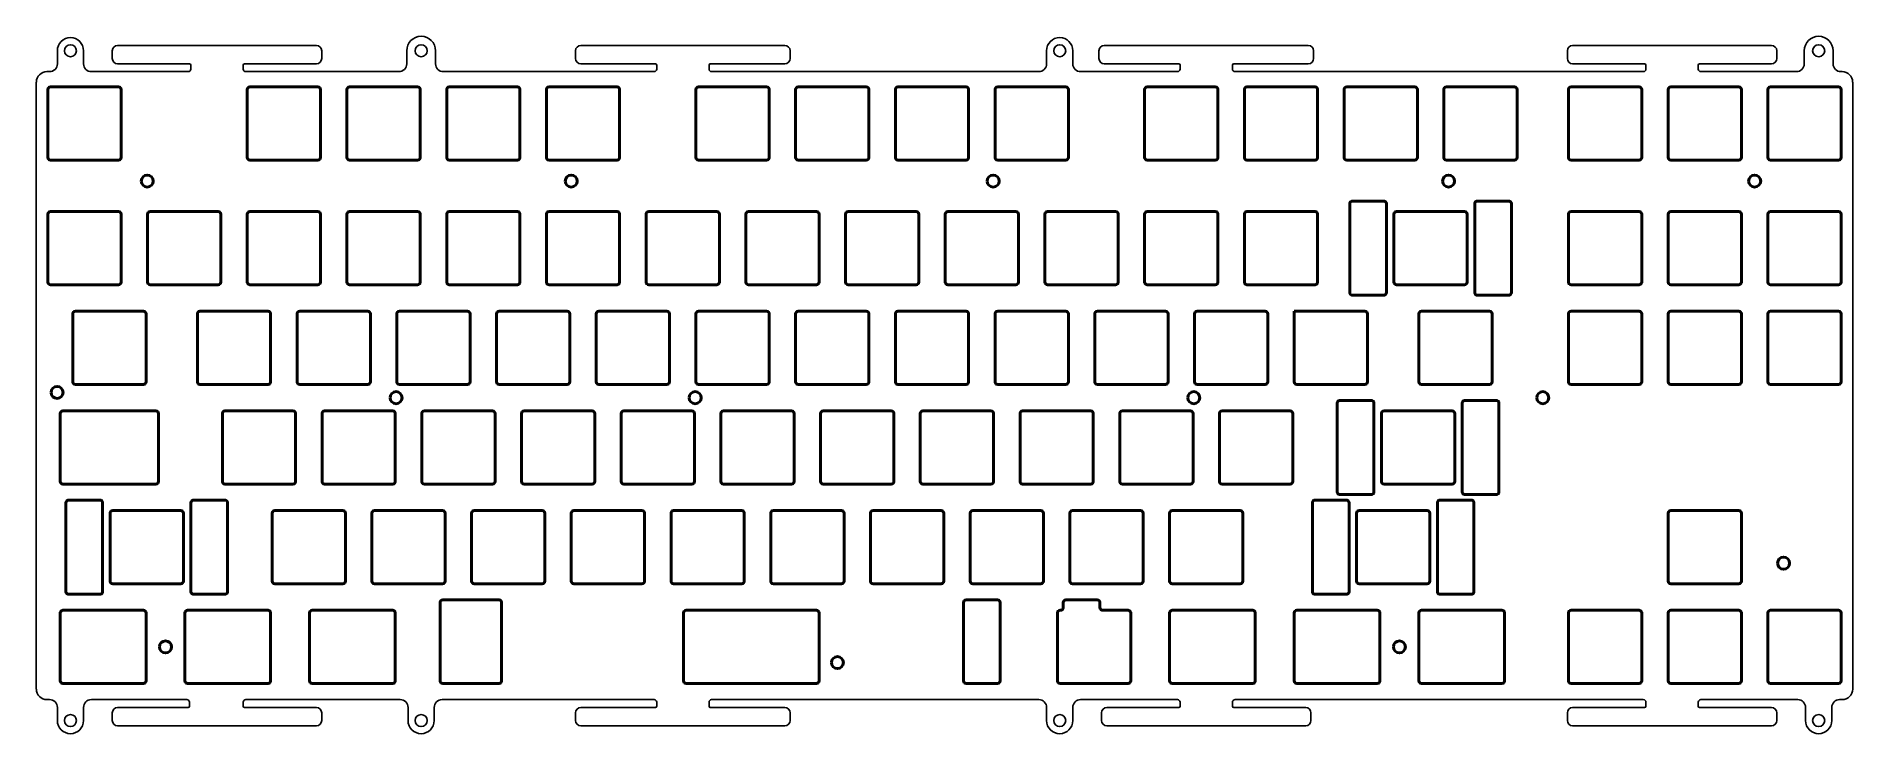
# Model space of a CAD drawing. Header units: millimetres. Extents: x 3605 to 3952, y 1258 to 1391.
import ezdxf

# ---------------------------------------------------------------- set-up
doc = ezdxf.new("R2010")
doc.units = ezdxf.units.MM
doc.layers.add('Visible', color=7, linetype='Continuous', lineweight=50)

msp = doc.modelspace()

# ---------------------------------------------------------------- linework, layer by layer
at = {"color": 32, "linetype": 'Continuous', "true_color": 0xcd6928}
for p, q in [((3609.33, 1386.15), (3609.33, 1388.65)), ((3614.33, 1388.65), (3614.33, 1386.15)), ((3619.83, 1388.65), (3619.83, 1387.15)), ((3658.83, 1389.65), (3620.83, 1389.65)), ((3659.83, 1387.15), (3659.83, 1388.65)), ((3676.08, 1386.15), (3676.08, 1388.65)), ((3681.58, 1388.65), (3681.58, 1386.15)), ((3708.33, 1388.65), (3708.33, 1387.15)), ((3748.33, 1389.65), (3709.33, 1389.65)), ((3749.33, 1387.15), (3749.33, 1388.65)), ((3798.33, 1386.15), (3798.33, 1388.65)), ((3803.33, 1388.65), (3803.33, 1386.15)), ((3808.33, 1388.65), (3808.33, 1387.15)), ((3848.33, 1389.65), (3809.33, 1389.65)), ((3849.33, 1387.15), (3849.33, 1388.65)), ((3897.83, 1388.65), (3897.83, 1387.15)), ((3936.83, 1389.65), (3898.83, 1389.65)), ((3937.83, 1387.15), (3937.83, 1388.65)), ((3943.08, 1386.15), (3943.08, 1388.65)), ((3948.58, 1388.65), (3948.58, 1386.15)), ((3607.32, 1384.65), (3607.82, 1384.65)), ((3615.82, 1384.65), (3634.32, 1384.65)), ((3620.83, 1386.15), (3634.58, 1386.15)), ((3634.83, 1385.15), (3634.83, 1385.9)), ((3644.83, 1385.9), (3644.83, 1385.15)), ((3645.08, 1386.15), (3658.83, 1386.15)), ((3645.32, 1384.65), (3674.57, 1384.65)), ((3683.07, 1384.65), (3723.32, 1384.65)), ((3709.33, 1386.15), (3723.58, 1386.15)), ((3723.83, 1385.15), (3723.83, 1385.9)), ((3733.83, 1385.9), (3733.83, 1385.15)), ((3734.08, 1386.15), (3748.33, 1386.15)), ((3734.32, 1384.65), (3796.82, 1384.65)), ((3804.82, 1384.65), (3823.32, 1384.65)), ((3809.33, 1386.15), (3823.58, 1386.15)), ((3823.83, 1385.15), (3823.83, 1385.9)), ((3833.83, 1385.9), (3833.83, 1385.15)), ((3834.08, 1386.15), (3848.33, 1386.15)), ((3834.32, 1384.65), (3912.32, 1384.65)), ((3898.83, 1386.15), (3912.58, 1386.15)), ((3912.83, 1385.15), (3912.83, 1385.9)), ((3922.83, 1385.9), (3922.83, 1385.15)), ((3923.08, 1386.15), (3936.83, 1386.15)), ((3923.32, 1384.65), (3941.57, 1384.65)), ((3605.31, 1266.65), (3605.31, 1382.65)), ((3952.33, 1382.65), (3952.33, 1266.65)), ((3607.83, 1264.65), (3607.33, 1264.65)), ((3609.33, 1260.65), (3609.33, 1263.15)), ((3614.33, 1263.15), (3614.33, 1260.65)), ((3634.08, 1264.65), (3615.83, 1264.65)), ((3634.33, 1263.15), (3620.83, 1263.15)), ((3644.83, 1264.15), (3644.83, 1263.4)), ((3658.83, 1263.15), (3645.08, 1263.15)), ((3674.83, 1264.65), (3645.33, 1264.65)), ((3676.33, 1260.65), (3676.33, 1263.15)), ((3681.33, 1263.15), (3681.33, 1260.65)), ((3723.33, 1264.65), (3682.83, 1264.65)), ((3723.58, 1263.15), (3709.33, 1263.15)), ((3723.83, 1263.4), (3723.83, 1264.15)), ((3733.83, 1264.15), (3733.83, 1263.4)), ((3748.33, 1263.15), (3734.08, 1263.15)), ((3796.83, 1264.65), (3734.33, 1264.65)), ((3798.33, 1260.65), (3798.33, 1263.15)), ((3823.33, 1264.65), (3804.83, 1264.65)), ((3823.58, 1263.15), (3809.83, 1263.15)), ((3823.83, 1263.4), (3823.83, 1264.15)), ((3833.83, 1264.15), (3833.83, 1263.4)), ((3847.83, 1263.15), (3834.08, 1263.15)), ((3912.33, 1264.65), (3834.33, 1264.65)), ((3912.58, 1263.15), (3898.83, 1263.15)), ((3912.83, 1263.4), (3912.83, 1264.15)), ((3922.83, 1264.15), (3922.83, 1263.4)), ((3936.83, 1263.15), (3923.08, 1263.15)), ((3941.83, 1264.65), (3923.33, 1264.65)), ((3943.33, 1260.65), (3943.33, 1263.15)), ((3948.33, 1263.15), (3948.33, 1260.65)), ((3950.33, 1264.65), (3949.83, 1264.65)), ((3619.83, 1262.15), (3619.83, 1260.65)), ((3659.83, 1260.65), (3659.83, 1262.15)), ((3708.33, 1262.15), (3708.33, 1260.65)), ((3749.33, 1260.65), (3749.33, 1262.15)), ((3808.83, 1262.15), (3808.83, 1260.65)), ((3848.83, 1260.65), (3848.83, 1262.15)), ((3897.83, 1262.15), (3897.83, 1260.65)), ((3937.83, 1260.65), (3937.83, 1262.15)), ((3620.83, 1259.65), (3658.83, 1259.65)), ((3709.33, 1259.65), (3748.33, 1259.65)), ((3809.83, 1259.65), (3847.83, 1259.65)), ((3898.83, 1259.65), (3936.83, 1259.65))]:
    msp.add_line(p, q, dxfattribs=at)
at = {"color": 32, "true_color": 0xcd6928}
for p, q in [((3950.07, 1384.65), (3950.32, 1384.65)), ((3634.58, 1263.4), (3634.58, 1264.15)), ((3803.33, 1260.65), (3803.33, 1263.15))]:
    msp.add_line(p, q, dxfattribs=at)
for centre in [(3611.83, 1388.65), (3678.83, 1388.65), (3800.83, 1388.65), (3945.83, 1388.65), (3611.83, 1260.65), (3678.83, 1260.65), (3800.83, 1260.65), (3945.83, 1260.65)]:
    msp.add_circle(centre, 1.15, dxfattribs=at)
at = {"color": 32, "linetype": 'Continuous', "true_color": 0xcd6928}
for centre, radius, start, end in [((3611.83, 1388.65), 2.5, 0, 180), ((3620.83, 1388.65), 1, 90, 180), ((3658.83, 1388.65), 1, 0, 90), ((3678.83, 1388.65), 2.75, 0, 180), ((3709.33, 1388.65), 1, 90, 180), ((3748.33, 1388.65), 1, 0, 90), ((3800.83, 1388.65), 2.5, 0, 180), ((3809.33, 1388.65), 1, 90, 180), ((3848.33, 1388.65), 1, 0, 90), ((3898.83, 1388.65), 1, 90, 180), ((3936.83, 1388.65), 1, 0, 90), ((3945.83, 1388.65), 2.75, 0, 180), ((3607.33, 1382.65), 2, 90, 180), ((3607.83, 1386.15), 1.5, 270, 0), ((3615.83, 1386.15), 1.5, 180, 270), ((3620.83, 1387.15), 1, 180, 270), ((3634.33, 1385.15), 0.5, 270, 0), ((3634.58, 1385.9), 0.25, 0, 90), ((3645.08, 1385.9), 0.25, 90, 180), ((3645.33, 1385.15), 0.5, 180, 270), ((3658.83, 1387.15), 1, 270, 0), ((3674.58, 1386.15), 1.5, 270, 0), ((3683.08, 1386.15), 1.5, 180, 270), ((3709.33, 1387.15), 1, 180, 270), ((3723.33, 1385.15), 0.5, 270, 0), ((3723.58, 1385.9), 0.25, 0, 90), ((3734.08, 1385.9), 0.25, 90, 180), ((3734.33, 1385.15), 0.5, 180, 270), ((3748.33, 1387.15), 1, 270, 0), ((3796.83, 1386.15), 1.5, 270, 0), ((3804.83, 1386.15), 1.5, 180, 270), ((3809.33, 1387.15), 1, 180, 270), ((3823.33, 1385.15), 0.5, 270, 0), ((3823.58, 1385.9), 0.25, 0, 90), ((3834.08, 1385.9), 0.25, 90, 180), ((3834.33, 1385.15), 0.5, 180, 270), ((3848.33, 1387.15), 1, 270, 0), ((3898.83, 1387.15), 1, 180, 270), ((3912.33, 1385.15), 0.5, 270, 0), ((3912.58, 1385.9), 0.25, 0, 90), ((3923.08, 1385.9), 0.25, 90, 180), ((3923.33, 1385.15), 0.5, 180, 270), ((3936.83, 1387.15), 1, 270, 0), ((3941.58, 1386.15), 1.5, 270, 0), ((3950.08, 1386.15), 1.5, 180, 270), ((3950.32, 1382.65), 2, 0, 90), ((3607.33, 1266.65), 2, 180, 270), ((3950.33, 1266.65), 2, 270, 0), ((3607.83, 1263.15), 1.5, 0, 90), ((3615.83, 1263.15), 1.5, 90, 180), ((3620.83, 1262.15), 1, 90, 180), ((3645.33, 1264.15), 0.5, 90, 180), ((3645.08, 1263.4), 0.25, 180, 270), ((3658.83, 1262.15), 1, 0, 90), ((3674.83, 1263.15), 1.5, 0, 90), ((3682.83, 1263.15), 1.5, 90, 180), ((3709.33, 1262.15), 1, 90, 180), ((3723.33, 1264.15), 0.5, 0, 90), ((3723.58, 1263.4), 0.25, 270, 0), ((3734.33, 1264.15), 0.5, 90, 180), ((3734.08, 1263.4), 0.25, 180, 270), ((3748.33, 1262.15), 1, 0, 90), ((3796.83, 1263.15), 1.5, 0, 90), ((3804.83, 1263.15), 1.5, 90, 180), ((3809.83, 1262.15), 1, 90, 180), ((3823.33, 1264.15), 0.5, 0, 90), ((3823.58, 1263.4), 0.25, 270, 0), ((3834.33, 1264.15), 0.5, 90, 180), ((3834.08, 1263.4), 0.25, 180, 270), ((3847.83, 1262.15), 1, 0, 90), ((3898.83, 1262.15), 1, 90, 180), ((3912.33, 1264.15), 0.5, 0, 90), ((3912.58, 1263.4), 0.25, 270, 0), ((3923.33, 1264.15), 0.5, 90, 180), ((3923.08, 1263.4), 0.25, 180, 270), ((3936.83, 1262.15), 1, 0, 90), ((3941.83, 1263.15), 1.5, 0, 90), ((3949.83, 1263.15), 1.5, 90, 180), ((3611.83, 1260.65), 2.5, 180, 0), ((3620.83, 1260.65), 1, 180, 270), ((3658.83, 1260.65), 1, 270, 0), ((3678.83, 1260.65), 2.5, 180, 0), ((3709.33, 1260.65), 1, 180, 270), ((3748.33, 1260.65), 1, 270, 0), ((3800.83, 1260.65), 2.5, 180, 0), ((3809.83, 1260.65), 1, 180, 270), ((3847.83, 1260.65), 1, 270, 0), ((3898.83, 1260.65), 1, 180, 270), ((3936.83, 1260.65), 1, 270, 0), ((3945.83, 1260.65), 2.5, 180, 0)]:
    msp.add_arc(centre, radius, start, end, dxfattribs=at)
at = {"color": 32, "true_color": 0xcd6928}
for centre, radius, start, end in [((3634.08, 1264.15), 0.5, 360, 90), ((3634.33, 1263.4), 0.25, 270, 360)]:
    msp.add_arc(centre, radius, start, end, dxfattribs=at)
at = {"layer": 'Visible'}
for p, q in [((3607.51, 1368.24), (3607.51, 1381.24)), ((3608.01, 1381.74), (3621.01, 1381.74)), ((3621.51, 1381.24), (3621.51, 1368.24)), ((3645.61, 1368.24), (3645.61, 1381.24)), ((3646.11, 1381.74), (3659.11, 1381.74)), ((3659.61, 1381.24), (3659.61, 1368.24)), ((3664.66, 1368.24), (3664.66, 1381.24)), ((3665.16, 1381.74), (3678.16, 1381.74)), ((3678.66, 1381.24), (3678.66, 1368.24)), ((3683.71, 1368.24), (3683.71, 1381.24)), ((3684.21, 1381.74), (3697.21, 1381.74)), ((3697.71, 1381.24), (3697.71, 1368.24)), ((3702.76, 1368.24), (3702.76, 1381.24)), ((3703.26, 1381.74), (3716.26, 1381.74)), ((3716.76, 1381.24), (3716.76, 1368.24)), ((3731.33, 1368.24), (3731.33, 1381.24)), ((3731.83, 1381.74), (3744.83, 1381.74)), ((3745.33, 1381.24), (3745.33, 1368.24)), ((3750.38, 1368.24), (3750.38, 1381.24)), ((3750.88, 1381.74), (3763.88, 1381.74)), ((3764.38, 1381.24), (3764.38, 1368.24)), ((3769.43, 1368.24), (3769.43, 1381.24)), ((3769.93, 1381.74), (3782.93, 1381.74)), ((3783.43, 1381.24), (3783.43, 1368.24)), ((3788.48, 1368.24), (3788.48, 1381.24)), ((3788.98, 1381.74), (3801.98, 1381.74)), ((3802.48, 1381.24), (3802.48, 1368.24)), ((3817.06, 1368.24), (3817.06, 1381.24)), ((3817.56, 1381.74), (3830.56, 1381.74)), ((3831.06, 1381.24), (3831.06, 1368.24)), ((3836.11, 1368.24), (3836.11, 1381.24)), ((3836.61, 1381.74), (3849.61, 1381.74)), ((3850.11, 1381.24), (3850.11, 1368.24)), ((3855.16, 1368.24), (3855.16, 1381.24)), ((3855.66, 1381.74), (3868.66, 1381.74)), ((3869.16, 1381.24), (3869.16, 1368.24)), ((3874.21, 1368.24), (3874.21, 1381.24)), ((3874.71, 1381.74), (3887.71, 1381.74)), ((3888.21, 1381.24), (3888.21, 1368.24)), ((3898.02, 1368.24), (3898.02, 1381.24)), ((3898.52, 1381.74), (3911.52, 1381.74)), ((3912.02, 1381.24), (3912.02, 1368.24)), ((3917.07, 1368.24), (3917.07, 1381.24)), ((3917.57, 1381.74), (3930.57, 1381.74)), ((3931.07, 1381.24), (3931.07, 1368.24)), ((3936.12, 1368.24), (3936.12, 1381.24)), ((3936.62, 1381.74), (3949.62, 1381.74)), ((3950.12, 1381.24), (3950.12, 1368.24)), ((3621.01, 1367.74), (3608.01, 1367.74)), ((3659.11, 1367.74), (3646.11, 1367.74)), ((3678.16, 1367.74), (3665.16, 1367.74)), ((3697.21, 1367.74), (3684.21, 1367.74)), ((3716.26, 1367.74), (3703.26, 1367.74)), ((3744.83, 1367.74), (3731.83, 1367.74)), ((3763.88, 1367.74), (3750.88, 1367.74)), ((3782.93, 1367.74), (3769.93, 1367.74)), ((3801.98, 1367.74), (3788.98, 1367.74)), ((3830.56, 1367.74), (3817.56, 1367.74)), ((3849.61, 1367.74), (3836.61, 1367.74)), ((3868.66, 1367.74), (3855.66, 1367.74)), ((3887.71, 1367.74), (3874.71, 1367.74)), ((3911.52, 1367.74), (3898.52, 1367.74)), ((3930.57, 1367.74), (3917.57, 1367.74)), ((3949.62, 1367.74), (3936.62, 1367.74)), ((3607.51, 1344.43), (3607.51, 1357.43)), ((3608.01, 1357.93), (3621.01, 1357.93)), ((3621.51, 1357.43), (3621.51, 1344.43)), ((3626.56, 1344.43), (3626.56, 1357.43)), ((3627.06, 1357.93), (3640.06, 1357.93)), ((3640.56, 1357.43), (3640.56, 1344.43)), ((3645.61, 1344.43), (3645.61, 1357.43)), ((3646.11, 1357.93), (3659.11, 1357.93)), ((3659.61, 1357.43), (3659.61, 1344.43)), ((3664.66, 1344.43), (3664.66, 1357.43)), ((3665.16, 1357.93), (3678.16, 1357.93)), ((3678.66, 1357.43), (3678.66, 1344.43)), ((3683.71, 1344.43), (3683.71, 1357.43)), ((3684.21, 1357.93), (3697.21, 1357.93)), ((3697.71, 1357.43), (3697.71, 1344.43)), ((3702.76, 1344.43), (3702.76, 1357.43)), ((3703.26, 1357.93), (3716.26, 1357.93)), ((3716.76, 1357.43), (3716.76, 1344.43)), ((3721.81, 1344.43), (3721.81, 1357.43)), ((3722.31, 1357.93), (3735.31, 1357.93)), ((3735.81, 1357.43), (3735.81, 1344.43)), ((3740.86, 1344.43), (3740.86, 1357.43)), ((3741.36, 1357.93), (3754.36, 1357.93)), ((3754.86, 1357.43), (3754.86, 1344.43)), ((3759.91, 1344.43), (3759.91, 1357.43)), ((3760.41, 1357.93), (3773.41, 1357.93)), ((3773.91, 1357.43), (3773.91, 1344.43)), ((3778.96, 1344.43), (3778.96, 1357.43)), ((3779.46, 1357.93), (3792.46, 1357.93)), ((3792.96, 1357.43), (3792.96, 1344.43)), ((3798.01, 1344.43), (3798.01, 1357.43)), ((3798.51, 1357.93), (3811.51, 1357.93)), ((3812.01, 1357.43), (3812.01, 1344.43)), ((3817.06, 1344.43), (3817.06, 1357.43)), ((3817.56, 1357.93), (3830.56, 1357.93)), ((3831.06, 1357.43), (3831.06, 1344.43)), ((3836.11, 1344.43), (3836.11, 1357.43)), ((3836.61, 1357.93), (3849.61, 1357.93)), ((3850.11, 1357.43), (3850.11, 1344.43)), ((3856.25, 1342.43), (3856.25, 1359.43)), ((3856.75, 1359.93), (3862.75, 1359.93)), ((3863.25, 1359.43), (3863.25, 1342.43)), ((3864.68, 1344.43), (3864.68, 1357.43)), ((3865.18, 1357.93), (3878.18, 1357.93)), ((3878.68, 1357.43), (3878.68, 1344.43)), ((3880.12, 1342.43), (3880.12, 1359.43)), ((3880.62, 1359.93), (3886.62, 1359.93)), ((3887.12, 1359.43), (3887.12, 1342.43)), ((3898.02, 1344.43), (3898.02, 1357.43)), ((3898.52, 1357.93), (3911.52, 1357.93)), ((3912.02, 1357.43), (3912.02, 1344.43)), ((3917.07, 1344.43), (3917.07, 1357.43)), ((3917.57, 1357.93), (3930.57, 1357.93)), ((3931.07, 1357.43), (3931.07, 1344.43)), ((3936.12, 1344.43), (3936.12, 1357.43)), ((3936.62, 1357.93), (3949.62, 1357.93)), ((3950.12, 1357.43), (3950.12, 1344.43)), ((3621.01, 1343.93), (3608.01, 1343.93)), ((3640.06, 1343.93), (3627.06, 1343.93)), ((3659.11, 1343.93), (3646.11, 1343.93)), ((3678.16, 1343.93), (3665.16, 1343.93)), ((3697.21, 1343.93), (3684.21, 1343.93)), ((3716.26, 1343.93), (3703.26, 1343.93)), ((3735.31, 1343.93), (3722.31, 1343.93)), ((3754.36, 1343.93), (3741.36, 1343.93)), ((3773.41, 1343.93), (3760.41, 1343.93)), ((3792.46, 1343.93), (3779.46, 1343.93)), ((3811.51, 1343.93), (3798.51, 1343.93)), ((3830.56, 1343.93), (3817.56, 1343.93)), ((3849.61, 1343.93), (3836.61, 1343.93)), ((3878.18, 1343.93), (3865.18, 1343.93)), ((3911.52, 1343.93), (3898.52, 1343.93)), ((3930.57, 1343.93), (3917.57, 1343.93)), ((3949.62, 1343.93), (3936.62, 1343.93)), ((3862.75, 1341.93), (3856.75, 1341.93)), ((3886.62, 1341.93), (3880.62, 1341.93)), ((3612.27, 1325.38), (3612.27, 1338.38)), ((3612.77, 1338.88), (3625.77, 1338.88)), ((3626.27, 1338.38), (3626.27, 1325.38)), ((3636.08, 1325.38), (3636.08, 1338.38)), ((3636.58, 1338.88), (3649.58, 1338.88)), ((3650.08, 1338.38), (3650.08, 1325.38)), ((3655.13, 1325.38), (3655.13, 1338.38)), ((3655.63, 1338.88), (3668.63, 1338.88)), ((3669.13, 1338.38), (3669.13, 1325.38)), ((3674.18, 1325.38), (3674.18, 1338.38)), ((3674.68, 1338.88), (3687.68, 1338.88)), ((3688.18, 1338.38), (3688.18, 1325.38)), ((3693.23, 1325.38), (3693.23, 1338.38)), ((3693.73, 1338.88), (3706.73, 1338.88)), ((3707.23, 1338.38), (3707.23, 1325.38)), ((3712.28, 1325.38), (3712.28, 1338.38)), ((3712.78, 1338.88), (3725.78, 1338.88)), ((3726.28, 1338.38), (3726.28, 1325.38)), ((3731.33, 1325.38), (3731.33, 1338.38)), ((3731.83, 1338.88), (3744.83, 1338.88)), ((3745.33, 1338.38), (3745.33, 1325.38)), ((3750.38, 1325.38), (3750.38, 1338.38)), ((3750.88, 1338.88), (3763.88, 1338.88)), ((3764.38, 1338.38), (3764.38, 1325.38)), ((3769.43, 1325.38), (3769.43, 1338.38)), ((3769.93, 1338.88), (3782.93, 1338.88)), ((3783.43, 1338.38), (3783.43, 1325.38)), ((3788.48, 1325.38), (3788.48, 1338.38)), ((3788.98, 1338.88), (3801.98, 1338.88)), ((3802.48, 1338.38), (3802.48, 1325.38)), ((3807.53, 1325.38), (3807.53, 1338.38)), ((3808.03, 1338.88), (3821.03, 1338.88)), ((3821.53, 1338.38), (3821.53, 1325.38)), ((3826.58, 1325.38), (3826.58, 1338.38)), ((3827.08, 1338.88), (3840.08, 1338.88)), ((3840.58, 1338.38), (3840.58, 1325.38)), ((3845.63, 1338.88), (3859.13, 1338.88)), ((3845.63, 1325.38), (3845.63, 1338.88)), ((3859.63, 1338.38), (3859.63, 1325.38)), ((3869.45, 1325.38), (3869.45, 1338.38)), ((3869.95, 1338.88), (3882.95, 1338.88)), ((3883.45, 1338.38), (3883.45, 1325.38)), ((3898.02, 1325.38), (3898.02, 1338.38)), ((3898.52, 1338.88), (3911.52, 1338.88)), ((3912.02, 1338.38), (3912.02, 1325.38)), ((3917.07, 1325.38), (3917.07, 1338.38)), ((3917.57, 1338.88), (3930.57, 1338.88)), ((3931.07, 1338.38), (3931.07, 1325.38)), ((3936.12, 1325.38), (3936.12, 1338.38)), ((3936.62, 1338.88), (3949.62, 1338.88)), ((3950.12, 1338.38), (3950.12, 1325.38)), ((3625.77, 1324.88), (3612.77, 1324.88)), ((3649.58, 1324.88), (3636.58, 1324.88)), ((3668.63, 1324.88), (3655.63, 1324.88)), ((3687.68, 1324.88), (3674.68, 1324.88)), ((3706.73, 1324.88), (3693.73, 1324.88)), ((3725.78, 1324.88), (3712.78, 1324.88)), ((3744.83, 1324.88), (3731.83, 1324.88)), ((3763.88, 1324.88), (3750.88, 1324.88)), ((3782.93, 1324.88), (3769.93, 1324.88)), ((3801.98, 1324.88), (3788.98, 1324.88)), ((3821.03, 1324.88), (3808.03, 1324.88)), ((3840.08, 1324.88), (3827.08, 1324.88)), ((3859.13, 1324.88), (3846.13, 1324.88)), ((3882.95, 1324.88), (3869.95, 1324.88)), ((3911.52, 1324.88), (3898.52, 1324.88)), ((3930.57, 1324.88), (3917.57, 1324.88)), ((3949.62, 1324.88), (3936.62, 1324.88)), ((3609.89, 1306.33), (3609.89, 1319.33)), ((3610.39, 1319.83), (3628.15, 1319.83)), ((3628.65, 1319.33), (3628.65, 1306.33)), ((3640.85, 1306.33), (3640.85, 1319.33)), ((3641.35, 1319.83), (3654.35, 1319.83)), ((3654.85, 1319.33), (3654.85, 1306.33)), ((3659.9, 1306.33), (3659.9, 1319.33)), ((3660.4, 1319.83), (3673.4, 1319.83)), ((3673.9, 1319.33), (3673.9, 1306.33)), ((3678.95, 1306.33), (3678.95, 1319.33)), ((3679.45, 1319.83), (3692.45, 1319.83)), ((3692.95, 1319.33), (3692.95, 1306.33)), ((3698, 1306.33), (3698, 1319.33)), ((3698.5, 1319.83), (3711.5, 1319.83)), ((3712, 1319.33), (3712, 1306.33)), ((3717.05, 1306.33), (3717.05, 1319.33)), ((3717.55, 1319.83), (3730.55, 1319.83)), ((3731.05, 1319.33), (3731.05, 1306.33)), ((3736.1, 1306.33), (3736.1, 1319.33)), ((3736.6, 1319.83), (3749.6, 1319.83)), ((3750.1, 1319.33), (3750.1, 1306.33)), ((3755.15, 1306.33), (3755.15, 1319.33)), ((3755.65, 1319.83), (3768.65, 1319.83)), ((3769.15, 1319.33), (3769.15, 1306.33)), ((3774.2, 1306.33), (3774.2, 1319.33)), ((3774.7, 1319.83), (3787.7, 1319.83)), ((3788.2, 1319.33), (3788.2, 1306.33)), ((3793.25, 1306.33), (3793.25, 1319.33)), ((3793.75, 1319.83), (3806.75, 1319.83)), ((3807.25, 1319.33), (3807.25, 1306.33)), ((3812.3, 1306.33), (3812.3, 1319.33)), ((3812.8, 1319.83), (3825.8, 1319.83)), ((3826.3, 1319.33), (3826.3, 1306.33)), ((3831.35, 1306.33), (3831.35, 1319.33)), ((3831.85, 1319.83), (3844.85, 1319.83)), ((3845.35, 1319.33), (3845.35, 1306.33)), ((3853.86, 1304.33), (3853.86, 1321.33)), ((3854.36, 1321.83), (3860.36, 1321.83)), ((3860.86, 1321.33), (3860.86, 1304.33)), ((3862.3, 1306.33), (3862.3, 1319.33)), ((3862.8, 1319.83), (3875.8, 1319.83)), ((3876.3, 1319.33), (3876.3, 1306.33)), ((3877.74, 1304.33), (3877.74, 1321.33)), ((3878.24, 1321.83), (3884.24, 1321.83)), ((3884.74, 1321.33), (3884.74, 1304.33)), ((3628.15, 1305.83), (3610.39, 1305.83)), ((3654.35, 1305.83), (3641.35, 1305.83)), ((3673.4, 1305.83), (3660.4, 1305.83)), ((3692.45, 1305.83), (3679.45, 1305.83)), ((3711.5, 1305.83), (3698.5, 1305.83)), ((3730.55, 1305.83), (3717.55, 1305.83)), ((3749.6, 1305.83), (3736.6, 1305.83)), ((3768.65, 1305.83), (3755.65, 1305.83)), ((3787.7, 1305.83), (3774.7, 1305.83)), ((3806.75, 1305.83), (3793.75, 1305.83)), ((3825.8, 1305.83), (3812.8, 1305.83)), ((3844.85, 1305.83), (3831.85, 1305.83)), ((3875.8, 1305.83), (3862.8, 1305.83)), ((3610.98, 1285.28), (3610.98, 1302.28)), ((3611.48, 1302.78), (3617.48, 1302.78)), ((3617.98, 1302.28), (3617.98, 1285.28)), ((3634.85, 1285.28), (3634.85, 1302.28)), ((3635.35, 1302.78), (3641.35, 1302.78)), ((3641.85, 1302.28), (3641.85, 1285.28)), ((3849.1, 1285.28), (3849.1, 1302.28)), ((3849.6, 1302.78), (3855.6, 1302.78)), ((3860.36, 1303.83), (3854.36, 1303.83)), ((3856.1, 1302.28), (3856.1, 1285.28)), ((3872.98, 1285.28), (3872.98, 1302.28)), ((3873.48, 1302.78), (3879.48, 1302.78)), ((3884.24, 1303.83), (3878.24, 1303.83)), ((3879.98, 1302.28), (3879.98, 1285.28)), ((3619.41, 1287.28), (3619.41, 1300.28)), ((3619.91, 1300.78), (3632.91, 1300.78)), ((3633.41, 1300.28), (3633.41, 1287.28)), ((3650.37, 1287.28), (3650.37, 1300.28)), ((3650.87, 1300.78), (3663.87, 1300.78)), ((3664.37, 1300.28), (3664.37, 1287.28)), ((3669.42, 1287.28), (3669.42, 1300.28)), ((3669.92, 1300.78), (3682.92, 1300.78)), ((3683.42, 1300.28), (3683.42, 1287.28)), ((3688.47, 1287.28), (3688.47, 1300.28)), ((3688.97, 1300.78), (3701.97, 1300.78)), ((3702.47, 1300.28), (3702.47, 1287.28)), ((3707.52, 1287.28), (3707.52, 1300.28)), ((3708.02, 1300.78), (3721.02, 1300.78)), ((3721.52, 1300.28), (3721.52, 1287.28)), ((3726.57, 1287.28), (3726.57, 1300.28)), ((3727.07, 1300.78), (3740.07, 1300.78)), ((3740.57, 1300.28), (3740.57, 1287.28)), ((3745.62, 1287.28), (3745.62, 1300.28)), ((3746.12, 1300.78), (3759.12, 1300.78)), ((3759.62, 1300.28), (3759.62, 1287.28)), ((3764.67, 1287.28), (3764.67, 1300.28)), ((3765.17, 1300.78), (3778.17, 1300.78)), ((3778.67, 1300.28), (3778.67, 1287.28)), ((3783.72, 1287.28), (3783.72, 1300.28)), ((3784.22, 1300.78), (3797.22, 1300.78)), ((3797.72, 1300.28), (3797.72, 1287.28)), ((3802.77, 1287.28), (3802.77, 1300.28)), ((3803.27, 1300.78), (3816.27, 1300.78)), ((3816.77, 1300.28), (3816.77, 1287.28)), ((3821.82, 1287.28), (3821.82, 1300.28)), ((3822.32, 1300.78), (3835.32, 1300.78)), ((3835.82, 1300.28), (3835.82, 1287.28)), ((3857.54, 1287.28), (3857.54, 1300.28)), ((3858.04, 1300.78), (3871.04, 1300.78)), ((3871.54, 1300.28), (3871.54, 1287.28)), ((3917.07, 1287.28), (3917.07, 1300.28)), ((3917.57, 1300.78), (3930.57, 1300.78)), ((3931.07, 1300.28), (3931.07, 1287.28)), ((3617.48, 1284.78), (3611.48, 1284.78)), ((3632.91, 1286.78), (3619.91, 1286.78)), ((3641.35, 1284.78), (3635.35, 1284.78)), ((3663.87, 1286.78), (3650.87, 1286.78)), ((3682.92, 1286.78), (3669.92, 1286.78)), ((3701.97, 1286.78), (3688.97, 1286.78)), ((3721.02, 1286.78), (3708.02, 1286.78)), ((3740.07, 1286.78), (3727.07, 1286.78)), ((3759.12, 1286.78), (3746.12, 1286.78)), ((3778.17, 1286.78), (3765.17, 1286.78)), ((3797.22, 1286.78), (3784.22, 1286.78)), ((3816.27, 1286.78), (3803.27, 1286.78)), ((3835.32, 1286.78), (3822.32, 1286.78)), ((3855.6, 1284.78), (3849.6, 1284.78)), ((3871.04, 1286.78), (3858.04, 1286.78)), ((3879.48, 1284.78), (3873.48, 1284.78)), ((3930.57, 1286.78), (3917.57, 1286.78)), ((3609.89, 1268.23), (3609.89, 1281.23)), ((3610.39, 1281.73), (3625.77, 1281.73)), ((3626.27, 1281.23), (3626.27, 1268.23)), ((3633.7, 1268.23), (3633.7, 1281.23)), ((3634.2, 1281.73), (3649.58, 1281.73)), ((3650.08, 1281.23), (3650.08, 1268.23)), ((3657.51, 1268.23), (3657.51, 1281.23)), ((3658.01, 1281.73), (3673.4, 1281.73)), ((3673.9, 1281.23), (3673.9, 1268.23)), ((3682.45, 1268.23), (3682.45, 1283.23)), ((3682.95, 1283.73), (3693.71, 1283.73)), ((3694.21, 1283.23), (3694.21, 1268.23)), ((3728.95, 1268.23), (3728.95, 1281.23)), ((3729.45, 1281.73), (3754.36, 1281.73)), ((3754.86, 1281.23), (3754.86, 1268.23)), ((3782.45, 1268.23), (3782.45, 1283.23)), ((3782.95, 1283.73), (3788.95, 1283.73)), ((3789.45, 1283.23), (3789.45, 1268.23)), ((3800.39, 1268.23), (3800.39, 1281.23)), ((3800.89, 1281.73), (3801.01, 1281.73)), ((3801.51, 1282.23), (3801.51, 1283.23)), ((3802.01, 1283.73), (3808.01, 1283.73)), ((3808.51, 1283.23), (3808.51, 1282.23)), ((3809.01, 1281.73), (3813.89, 1281.73)), ((3814.39, 1281.23), (3814.39, 1268.23)), ((3821.82, 1268.23), (3821.82, 1281.23)), ((3822.32, 1281.73), (3837.7, 1281.73)), ((3838.2, 1281.23), (3838.2, 1268.23)), ((3845.63, 1268.23), (3845.63, 1281.23)), ((3846.13, 1281.73), (3861.51, 1281.73)), ((3862.01, 1281.23), (3862.01, 1268.23)), ((3869.45, 1268.23), (3869.45, 1281.23)), ((3869.95, 1281.73), (3885.33, 1281.73)), ((3885.83, 1281.23), (3885.83, 1268.23)), ((3898.02, 1268.23), (3898.02, 1281.23)), ((3898.52, 1281.73), (3911.52, 1281.73)), ((3912.02, 1281.23), (3912.02, 1268.23)), ((3917.07, 1268.23), (3917.07, 1281.23)), ((3917.57, 1281.73), (3930.57, 1281.73)), ((3931.07, 1281.23), (3931.07, 1268.23)), ((3936.12, 1268.23), (3936.12, 1281.23)), ((3936.62, 1281.73), (3949.62, 1281.73)), ((3950.12, 1281.23), (3950.12, 1268.23)), ((3625.77, 1267.73), (3610.39, 1267.73)), ((3649.58, 1267.73), (3634.2, 1267.73)), ((3673.4, 1267.73), (3658.01, 1267.73)), ((3693.71, 1267.73), (3682.95, 1267.73)), ((3754.36, 1267.73), (3729.45, 1267.73)), ((3788.95, 1267.73), (3782.95, 1267.73)), ((3809.01, 1267.73), (3800.89, 1267.73)), ((3813.89, 1267.73), (3809.01, 1267.73)), ((3837.7, 1267.73), (3822.32, 1267.73)), ((3861.51, 1267.73), (3846.13, 1267.73)), ((3885.33, 1267.73), (3869.95, 1267.73)), ((3911.52, 1267.73), (3898.52, 1267.73)), ((3930.57, 1267.73), (3917.57, 1267.73)), ((3949.62, 1267.73), (3936.62, 1267.73))]:
    msp.add_line(p, q, dxfattribs=at)
at = {"layer": 'Visible', "extrusion": (0, 0, -1)}
for centre in [(-3626.51, 1363.74), (-3707.51, 1363.74), (-3788.12, 1363.74), (-3875.12, 1363.74), (-3933.6, 1363.74), (-3609.27, 1323.35), (-3674.04, 1322.35), (-3731.19, 1322.35), (-3826.44, 1322.35), (-3893.12, 1322.35), (-3939.12, 1290.73), (-3629.99, 1274.73), (-3865.73, 1274.73), (-3758.36, 1271.73)]:
    msp.add_circle(centre, 1.15, dxfattribs=at)
for centre, start, end in [((-3608.01, 1381.24), 0, 90), ((-3621.01, 1381.24), 90, 180), ((-3646.11, 1381.24), 0, 90), ((-3659.11, 1381.24), 90, 180), ((-3665.16, 1381.24), 0, 90), ((-3678.16, 1381.24), 90, 180), ((-3684.21, 1381.24), 0, 90), ((-3697.21, 1381.24), 90, 180), ((-3703.26, 1381.24), 0, 90), ((-3716.26, 1381.24), 90, 180), ((-3731.83, 1381.24), 0, 90), ((-3744.83, 1381.24), 90, 180), ((-3750.88, 1381.24), 0, 90), ((-3763.88, 1381.24), 90, 180), ((-3769.93, 1381.24), 0, 90), ((-3782.93, 1381.24), 90, 180), ((-3788.98, 1381.24), 0, 90), ((-3801.98, 1381.24), 90, 180), ((-3817.56, 1381.24), 0, 90), ((-3830.56, 1381.24), 90, 180), ((-3836.61, 1381.24), 0, 90), ((-3849.61, 1381.24), 90, 180), ((-3855.66, 1381.24), 0, 90), ((-3868.66, 1381.24), 90, 180), ((-3874.71, 1381.24), 0, 90), ((-3887.71, 1381.24), 90, 180), ((-3898.52, 1381.24), 0, 90), ((-3911.52, 1381.24), 90, 180), ((-3917.57, 1381.24), 0, 90), ((-3930.57, 1381.24), 90, 180), ((-3936.62, 1381.24), 0, 90), ((-3949.62, 1381.24), 90, 180), ((-3608.01, 1368.24), 270, 0), ((-3621.01, 1368.24), 180, 270), ((-3646.11, 1368.24), 270, 0), ((-3659.11, 1368.24), 180, 270), ((-3665.16, 1368.24), 270, 0), ((-3678.16, 1368.24), 180, 270), ((-3684.21, 1368.24), 270, 0), ((-3697.21, 1368.24), 180, 270), ((-3703.26, 1368.24), 270, 0), ((-3716.26, 1368.24), 180, 270), ((-3731.83, 1368.24), 270, 0), ((-3744.83, 1368.24), 180, 270), ((-3750.88, 1368.24), 270, 0), ((-3763.88, 1368.24), 180, 270), ((-3769.93, 1368.24), 270, 0), ((-3782.93, 1368.24), 180, 270), ((-3788.98, 1368.24), 270, 0), ((-3801.98, 1368.24), 180, 270), ((-3817.56, 1368.24), 270, 0), ((-3830.56, 1368.24), 180, 270), ((-3836.61, 1368.24), 270, 0), ((-3849.61, 1368.24), 180, 270), ((-3855.66, 1368.24), 270, 0), ((-3868.66, 1368.24), 180, 270), ((-3874.71, 1368.24), 270, 0), ((-3887.71, 1368.24), 180, 270), ((-3898.52, 1368.24), 270, 0), ((-3911.52, 1368.24), 180, 270), ((-3917.57, 1368.24), 270, 0), ((-3930.57, 1368.24), 180, 270), ((-3936.62, 1368.24), 270, 0), ((-3949.62, 1368.24), 180, 270), ((-3608.01, 1357.43), 0, 90), ((-3621.01, 1357.43), 90, 180), ((-3627.06, 1357.43), 0, 90), ((-3640.06, 1357.43), 90, 180), ((-3646.11, 1357.43), 0, 90), ((-3659.11, 1357.43), 90, 180), ((-3665.16, 1357.43), 0, 90), ((-3678.16, 1357.43), 90, 180), ((-3684.21, 1357.43), 0, 90), ((-3697.21, 1357.43), 90, 180), ((-3703.26, 1357.43), 0, 90), ((-3716.26, 1357.43), 90, 180), ((-3722.31, 1357.43), 0, 90), ((-3735.31, 1357.43), 90, 180), ((-3741.36, 1357.43), 0, 90), ((-3754.36, 1357.43), 90, 180), ((-3760.41, 1357.43), 0, 90), ((-3773.41, 1357.43), 90, 180), ((-3779.46, 1357.43), 0, 90), ((-3792.46, 1357.43), 90, 180), ((-3798.51, 1357.43), 0, 90), ((-3811.51, 1357.43), 90, 180), ((-3817.56, 1357.43), 0, 90), ((-3830.56, 1357.43), 90, 180), ((-3836.61, 1357.43), 0, 90), ((-3849.61, 1357.43), 90, 180), ((-3856.75, 1359.43), 0, 90), ((-3862.75, 1359.43), 90, 180), ((-3865.18, 1357.43), 0, 90), ((-3878.18, 1357.43), 90, 180), ((-3880.62, 1359.43), 0, 90), ((-3886.62, 1359.43), 90, 180), ((-3898.52, 1357.43), 0, 90), ((-3911.52, 1357.43), 90, 180), ((-3917.57, 1357.43), 0, 90), ((-3930.57, 1357.43), 90, 180), ((-3936.62, 1357.43), 0, 90), ((-3949.62, 1357.43), 90, 180), ((-3608.01, 1344.43), 270, 0), ((-3621.01, 1344.43), 180, 270), ((-3627.06, 1344.43), 270, 0), ((-3640.06, 1344.43), 180, 270), ((-3646.11, 1344.43), 270, 0), ((-3659.11, 1344.43), 180, 270), ((-3665.16, 1344.43), 270, 0), ((-3678.16, 1344.43), 180, 270), ((-3684.21, 1344.43), 270, 0), ((-3697.21, 1344.43), 180, 270), ((-3703.26, 1344.43), 270, 0), ((-3716.26, 1344.43), 180, 270), ((-3722.31, 1344.43), 270, 0), ((-3735.31, 1344.43), 180, 270), ((-3741.36, 1344.43), 270, 0), ((-3754.36, 1344.43), 180, 270), ((-3760.41, 1344.43), 270, 0), ((-3773.41, 1344.43), 180, 270), ((-3779.46, 1344.43), 270, 0), ((-3792.46, 1344.43), 180, 270), ((-3798.51, 1344.43), 270, 0), ((-3811.51, 1344.43), 180, 270), ((-3817.56, 1344.43), 270, 0), ((-3830.56, 1344.43), 180, 270), ((-3836.61, 1344.43), 270, 0), ((-3849.61, 1344.43), 180, 270), ((-3865.18, 1344.43), 270, 0), ((-3878.18, 1344.43), 180, 270), ((-3898.52, 1344.43), 270, 0), ((-3911.52, 1344.43), 180, 270), ((-3917.57, 1344.43), 270, 0), ((-3930.57, 1344.43), 180, 270), ((-3936.62, 1344.43), 270, 0), ((-3949.62, 1344.43), 180, 270), ((-3856.75, 1342.43), 270, 0), ((-3862.75, 1342.43), 180, 270), ((-3880.62, 1342.43), 270, 0), ((-3886.62, 1342.43), 180, 270), ((-3612.77, 1338.38), 0, 90), ((-3625.77, 1338.38), 90, 180), ((-3636.58, 1338.38), 0, 90), ((-3649.58, 1338.38), 90, 180), ((-3655.63, 1338.38), 0, 90), ((-3668.63, 1338.38), 90, 180), ((-3674.68, 1338.38), 0, 90), ((-3687.68, 1338.38), 90, 180), ((-3693.73, 1338.38), 0, 90), ((-3706.73, 1338.38), 90, 180), ((-3712.78, 1338.38), 0, 90), ((-3725.78, 1338.38), 90, 180), ((-3731.83, 1338.38), 0, 90), ((-3744.83, 1338.38), 90, 180), ((-3750.88, 1338.38), 0, 90), ((-3763.88, 1338.38), 90, 180), ((-3769.93, 1338.38), 0, 90), ((-3782.93, 1338.38), 90, 180), ((-3788.98, 1338.38), 0, 90), ((-3801.98, 1338.38), 90, 180), ((-3808.03, 1338.38), 0, 90), ((-3821.03, 1338.38), 90, 180), ((-3827.08, 1338.38), 0, 90), ((-3840.08, 1338.38), 90, 180), ((-3859.13, 1338.38), 90, 180), ((-3869.95, 1338.38), 0, 90), ((-3882.95, 1338.38), 90, 180), ((-3898.52, 1338.38), 0, 90), ((-3911.52, 1338.38), 90, 180), ((-3917.57, 1338.38), 0, 90), ((-3930.57, 1338.38), 90, 180), ((-3936.62, 1338.38), 0, 90), ((-3949.62, 1338.38), 90, 180), ((-3612.77, 1325.38), 270, 0), ((-3625.77, 1325.38), 180, 270), ((-3636.58, 1325.38), 270, 0), ((-3649.58, 1325.38), 180, 270), ((-3655.63, 1325.38), 270, 0), ((-3668.63, 1325.38), 180, 270), ((-3674.68, 1325.38), 270, 0), ((-3687.68, 1325.38), 180, 270), ((-3693.73, 1325.38), 270, 0), ((-3706.73, 1325.38), 180, 270), ((-3712.78, 1325.38), 270, 0), ((-3725.78, 1325.38), 180, 270), ((-3731.83, 1325.38), 270, 0), ((-3744.83, 1325.38), 180, 270), ((-3750.88, 1325.38), 270, 0), ((-3763.88, 1325.38), 180, 270), ((-3769.93, 1325.38), 270, 0), ((-3782.93, 1325.38), 180, 270), ((-3788.98, 1325.38), 270, 0), ((-3801.98, 1325.38), 180, 270), ((-3808.03, 1325.38), 270, 0), ((-3821.03, 1325.38), 180, 270), ((-3827.08, 1325.38), 270, 0), ((-3840.08, 1325.38), 180, 270), ((-3846.13, 1325.38), 270, 0), ((-3859.13, 1325.38), 180, 270), ((-3869.95, 1325.38), 270, 0), ((-3882.95, 1325.38), 180, 270), ((-3898.52, 1325.38), 270, 0), ((-3911.52, 1325.38), 180, 270), ((-3917.57, 1325.38), 270, 0), ((-3930.57, 1325.38), 180, 270), ((-3936.62, 1325.38), 270, 0), ((-3949.62, 1325.38), 180, 270), ((-3610.39, 1319.33), 0, 90), ((-3628.15, 1319.33), 90, 180), ((-3641.35, 1319.33), 0, 90), ((-3654.35, 1319.33), 90, 180), ((-3660.4, 1319.33), 0, 90), ((-3673.4, 1319.33), 90, 180), ((-3679.45, 1319.33), 0, 90), ((-3692.45, 1319.33), 90, 180), ((-3698.5, 1319.33), 0, 90), ((-3711.5, 1319.33), 90, 180), ((-3717.55, 1319.33), 0, 90), ((-3730.55, 1319.33), 90, 180), ((-3736.6, 1319.33), 0, 90), ((-3749.6, 1319.33), 90, 180), ((-3755.65, 1319.33), 0, 90), ((-3768.65, 1319.33), 90, 180), ((-3774.7, 1319.33), 0, 90), ((-3787.7, 1319.33), 90, 180), ((-3793.75, 1319.33), 0, 90), ((-3806.75, 1319.33), 90, 180), ((-3812.8, 1319.33), 0, 90), ((-3825.8, 1319.33), 90, 180), ((-3831.85, 1319.33), 0, 90), ((-3844.85, 1319.33), 90, 180), ((-3854.36, 1321.33), 0, 90), ((-3860.36, 1321.33), 90, 180), ((-3862.8, 1319.33), 0, 90), ((-3875.8, 1319.33), 90, 180), ((-3878.24, 1321.33), 0, 90), ((-3884.24, 1321.33), 90, 180), ((-3610.39, 1306.33), 270, 0), ((-3628.15, 1306.33), 180, 270), ((-3641.35, 1306.33), 270, 0), ((-3654.35, 1306.33), 180, 270), ((-3660.4, 1306.33), 270, 0), ((-3673.4, 1306.33), 180, 270), ((-3679.45, 1306.33), 270, 0), ((-3692.45, 1306.33), 180, 270), ((-3698.5, 1306.33), 270, 0), ((-3711.5, 1306.33), 180, 270), ((-3717.55, 1306.33), 270, 0), ((-3730.55, 1306.33), 180, 270), ((-3736.6, 1306.33), 270, 0), ((-3749.6, 1306.33), 180, 270), ((-3755.65, 1306.33), 270, 0), ((-3768.65, 1306.33), 180, 270), ((-3774.7, 1306.33), 270, 0), ((-3787.7, 1306.33), 180, 270), ((-3793.75, 1306.33), 270, 0), ((-3806.75, 1306.33), 180, 270), ((-3812.8, 1306.33), 270, 0), ((-3825.8, 1306.33), 180, 270), ((-3831.85, 1306.33), 270, 0), ((-3844.85, 1306.33), 180, 270), ((-3862.8, 1306.33), 270, 0), ((-3875.8, 1306.33), 180, 270), ((-3611.48, 1302.28), 0, 90), ((-3617.48, 1302.28), 90, 180), ((-3635.35, 1302.28), 0, 90), ((-3641.35, 1302.28), 90, 180), ((-3849.6, 1302.28), 0, 90), ((-3854.36, 1304.33), 270, 0), ((-3855.6, 1302.28), 90, 180), ((-3860.36, 1304.33), 180, 270), ((-3873.48, 1302.28), 0, 90), ((-3878.24, 1304.33), 270, 0), ((-3879.48, 1302.28), 90, 180), ((-3884.24, 1304.33), 180, 270), ((-3619.91, 1300.28), 0, 90), ((-3632.91, 1300.28), 90, 180), ((-3650.87, 1300.28), 0, 90), ((-3663.87, 1300.28), 90, 180), ((-3669.92, 1300.28), 0, 90), ((-3682.92, 1300.28), 90, 180), ((-3688.97, 1300.28), 0, 90), ((-3701.97, 1300.28), 90, 180), ((-3708.02, 1300.28), 0, 90), ((-3721.02, 1300.28), 90, 180), ((-3727.07, 1300.28), 0, 90), ((-3740.07, 1300.28), 90, 180), ((-3746.12, 1300.28), 0, 90), ((-3759.12, 1300.28), 90, 180), ((-3765.17, 1300.28), 0, 90), ((-3778.17, 1300.28), 90, 180), ((-3784.22, 1300.28), 0, 90), ((-3797.22, 1300.28), 90, 180), ((-3803.27, 1300.28), 0, 90), ((-3816.27, 1300.28), 90, 180), ((-3822.32, 1300.28), 0, 90), ((-3835.32, 1300.28), 90, 180), ((-3858.04, 1300.28), 0, 90), ((-3871.04, 1300.28), 90, 180), ((-3917.57, 1300.28), 0, 90), ((-3930.57, 1300.28), 90, 180), ((-3611.48, 1285.28), 270, 0), ((-3617.48, 1285.28), 180, 270), ((-3619.91, 1287.28), 270, 0), ((-3632.91, 1287.28), 180, 270), ((-3635.35, 1285.28), 270, 0), ((-3641.35, 1285.28), 180, 270), ((-3650.87, 1287.28), 270, 0), ((-3663.87, 1287.28), 180, 270), ((-3669.92, 1287.28), 270, 0), ((-3682.92, 1287.28), 180, 270), ((-3688.97, 1287.28), 270, 0), ((-3701.97, 1287.28), 180, 270), ((-3708.02, 1287.28), 270, 0), ((-3721.02, 1287.28), 180, 270), ((-3727.07, 1287.28), 270, 0), ((-3740.07, 1287.28), 180, 270), ((-3746.12, 1287.28), 270, 0), ((-3759.12, 1287.28), 180, 270), ((-3765.17, 1287.28), 270, 0), ((-3778.17, 1287.28), 180, 270), ((-3784.22, 1287.28), 270, 0), ((-3797.22, 1287.28), 180, 270), ((-3803.27, 1287.28), 270, 0), ((-3816.27, 1287.28), 180, 270), ((-3822.32, 1287.28), 270, 0), ((-3835.32, 1287.28), 180, 270), ((-3849.6, 1285.28), 270, 0), ((-3855.6, 1285.28), 180, 270), ((-3858.04, 1287.28), 270, 0), ((-3871.04, 1287.28), 180, 270), ((-3873.48, 1285.28), 270, 0), ((-3879.48, 1285.28), 180, 270), ((-3917.57, 1287.28), 270, 0), ((-3930.57, 1287.28), 180, 270), ((-3610.39, 1281.23), 0, 90), ((-3625.77, 1281.23), 90, 180), ((-3634.2, 1281.23), 0, 90), ((-3649.58, 1281.23), 90, 180), ((-3658.01, 1281.23), 0, 90), ((-3673.4, 1281.23), 90, 180), ((-3682.95, 1283.23), 0, 90), ((-3729.45, 1281.23), 0, 90), ((-3754.36, 1281.23), 90, 180), ((-3782.95, 1283.23), 0, 90), ((-3788.95, 1283.23), 90, 180), ((-3800.89, 1281.23), 0, 90), ((-3802.01, 1283.23), 0, 90), ((-3808.01, 1283.23), 90, 180), ((-3813.89, 1281.23), 90, 180), ((-3822.32, 1281.23), 0, 90), ((-3837.7, 1281.23), 90, 180), ((-3846.13, 1281.23), 0, 90), ((-3861.51, 1281.23), 90, 180), ((-3869.95, 1281.23), 0, 90), ((-3885.33, 1281.23), 90, 180), ((-3898.52, 1281.23), 0, 90), ((-3911.52, 1281.23), 90, 180), ((-3917.57, 1281.23), 0, 90), ((-3930.57, 1281.23), 90, 180), ((-3936.62, 1281.23), 0, 90), ((-3949.62, 1281.23), 90, 180), ((-3610.39, 1268.23), 270, 0), ((-3625.77, 1268.23), 180, 270), ((-3634.2, 1268.23), 270, 0), ((-3649.58, 1268.23), 180, 270), ((-3658.01, 1268.23), 270, 0), ((-3673.4, 1268.23), 180, 270), ((-3682.95, 1268.23), 270, 0), ((-3693.71, 1268.23), 180, 270), ((-3729.45, 1268.23), 270, 0), ((-3754.36, 1268.23), 180, 270), ((-3782.95, 1268.23), 270, 0), ((-3788.95, 1268.23), 180, 270), ((-3800.89, 1268.23), 270, 0), ((-3813.89, 1268.23), 180, 270), ((-3822.32, 1268.23), 270, 0), ((-3837.7, 1268.23), 180, 270), ((-3846.13, 1268.23), 270, 0), ((-3861.51, 1268.23), 180, 270), ((-3869.95, 1268.23), 270, 0), ((-3885.33, 1268.23), 180, 270), ((-3898.52, 1268.23), 270, 0), ((-3911.52, 1268.23), 180, 270), ((-3917.57, 1268.23), 270, 0), ((-3930.57, 1268.23), 180, 270), ((-3936.62, 1268.23), 270, 0), ((-3949.62, 1268.23), 180, 270)]:
    msp.add_arc(centre, 0.5, start, end, dxfattribs=at)
at = {"layer": 'Visible'}
for centre, start, end in [((3693.71, 1283.23), 0, 90), ((3801.01, 1282.23), 270, 0), ((3809.01, 1282.23), 180, 270)]:
    msp.add_arc(centre, 0.5, start, end, dxfattribs=at)

doc.saveas('drawing.dxf')
